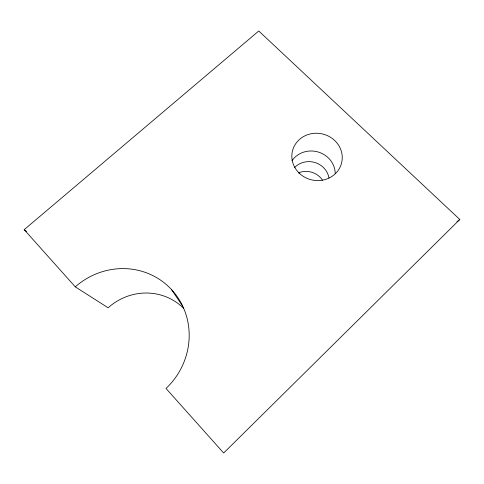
<?xml version="1.0" encoding="UTF-8"?>
<svg xmlns="http://www.w3.org/2000/svg" width="484" height="484" viewBox="0 0 484 484"><rect width="100%" height="100%" fill="white"/><g stroke="black" fill="none" stroke-linecap="round" stroke-linejoin="round"><path stroke-width="0.73" d="M459.8 219.482L223.668 453.012L166.018 388.464A71.342 68.081 -48.9 0 0 172.328 290.467A71.342 68.081 -48.9 0 0 75.274 286.855L24.2 229.664L258.765 30.988L459.8 219.482L456.926 221.745M75.274 286.855L108.126 307.794A56.828 54.668 -53.2 0 1 183.678 308.35M24.2 229.664L26.614 231.479M171.475 289.529L182.716 306.233M298.307 172.945A19.058 18.023 13.5 0 1 322.507 180.199M294.441 167.682A19.904 18.761 13.2 0 1 314.902 162.509A19.904 18.761 13.2 0 1 328.987 178.027M291.937 160.785A23.534 22.113 13 0 1 318.212 152.012A23.534 22.113 13 0 1 335.224 173.611M299.396 173.326A25.289 23.595 12.6 0 0 341.462 163.483A25.289 23.595 12.6 0 0 310.28 133.923A25.289 23.595 12.6 0 0 299.396 173.326"/></g></svg>
